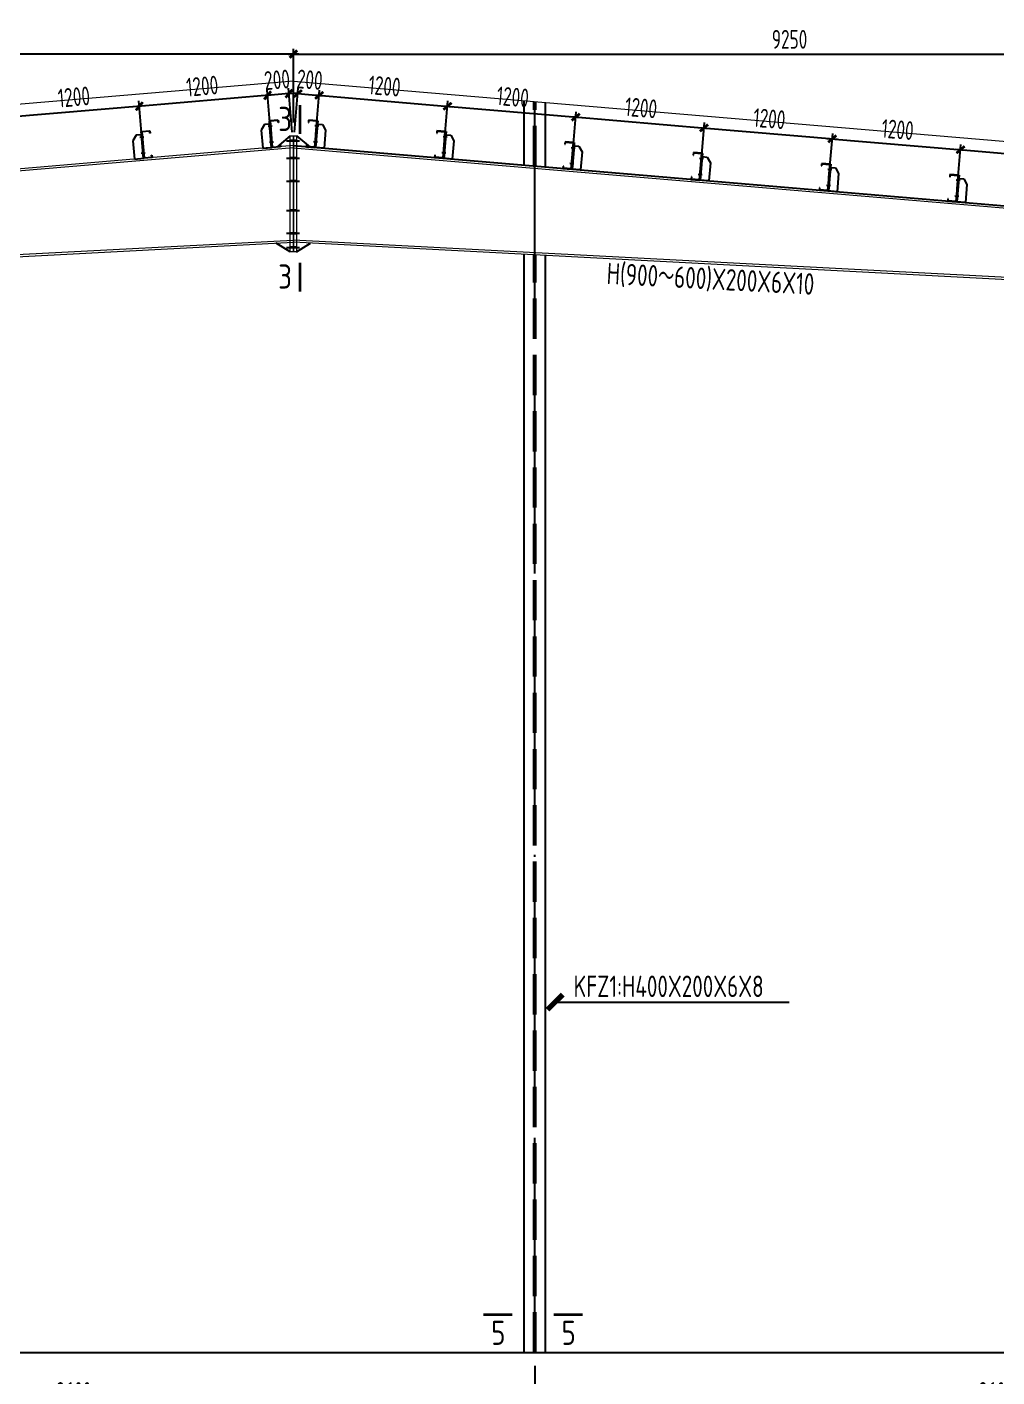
# Model space of a CAD drawing. Extents: x -3102990 to -851544, y -5293060 to -2540151.
# Drawn here: x -909717 to -891633, y -2659001 to -2633830 of the extents above; entities that cross this region are included whole.
import ezdxf

# ---------------------------------------------------------------- set-up
doc = ezdxf.new("R2010")
doc.units = 0
doc.header["$LTSCALE"] = 1000
doc.header["$PDMODE"] = 1
doc.linetypes.add('DASH', pattern=[0.35, 0.25, -0.1])
doc.linetypes.add('DOTE', pattern=[2.4200000000000004, 2, -0.2, 0.02, -0.2])
doc.layers.get('0').update_dxf_attribs({"linetype": 'CONTINUOUS'})
doc.layers.get('Defpoints').update_dxf_attribs({"linetype": 'CONTINUOUS'})
for name, color, linetype in [('10', 7, 'CONTINUOUS'), ('AXIS', 253, 'DOTE'), ('COLU', 7, 'CONTINUOUS'), ('DIM', 3, 'CONTINUOUS'), ('NUM', 7, 'CONTINUOUS'), ('REIN', 1, 'CONTINUOUS'), ('TEXT', 7, 'CONTINUOUS'), ('THIN', 7, 'CONTINUOUS'), ('檩托', 151, 'CONTINUOUS')]:
    doc.layers.add(name, color=color, linetype=linetype)
doc.styles.add('SJQYTEXTSTYLE', font='GBXWXT.shx', dxfattribs={"bigfont": 'GBHZFS.shx'})
doc.styles.add('TSSD_Dimension', font='tssdeng.shx', dxfattribs={"width": 0.7, "bigfont": 'Hztxt.shx'})
doc.styles.add('TSSD_Norm', font='Tssdeng.shx', dxfattribs={"width": 0.75, "bigfont": 'hztxt.shx'})
doc.styles.add('TSSD_Rein', font='Tssdeng.shx', dxfattribs={"width": 0.75, "bigfont": 'hztxt.shx'})
doc.dimstyles.new('SJQY_30_100', dxfattribs={"dimtxt": 350, "dimasz": 100, "dimexe": 250, "dimexo": 250, "dimgap": 100, "dimtad": 1, "dimdec": 0, "dimlfac": 0.3, "dimzin": 0, "dimdsep": 46, "dimtxsty": 'SJQYTEXTSTYLE', "dimblk": 'ARCHTICK', "dimcen": 0, "dimclrd": 256, "dimclre": 256, "dimclrt": 256, "dimadec": 0, "dimazin": 0, "dimtfac": 1, "dimtdec": 0, "dimtix": 1, "dimtmove": 2, "dimatfit": 1, "dimldrblk": 'ARCHTICK', "dimfxl": 1, "dimtvp": 1, "dimtolj": 1, "dimtzin": 0, "dimlwd": -1, "dimlwe": -1, "dimarcsym": 0})
doc.dimstyles.new('TSSD_50_100', dxfattribs={"dimtxt": 350, "dimasz": 100, "dimexe": 100, "dimexo": 250, "dimgap": 100, "dimtad": 1, "dimdec": 0, "dimlfac": 0.5, "dimzin": 0, "dimdsep": 46, "dimtxsty": 'TSSD_Dimension', "dimblk": 'ARCHTICK', "dimcen": 0, "dimdle": 100, "dimclrt": 7, "dimadec": 0, "dimazin": 0, "dimtfac": 1, "dimtdec": 0, "dimtix": 1, "dimtmove": 2, "dimatfit": 3, "dimfxl": 1, "dimtolj": 1, "dimtzin": 0, "dimarcsym": 0})

# ---------------------------------------------------------------- blocks, each defined once
blk = doc.blocks.new('_ArchTick')
at = {"color": 0, "const_width": 0.5}
blk.add_lwpolyline([(-0.7071067811866669, -0.7071067811866669), (0.7071067811866669, 0.7071067811866669)], dxfattribs=at)
blk = doc.blocks.new('*D535')
at = {"layer": 'Defpoints', "color": 0, "ltscale": 1.5}
for p in [(-934250.7292489333, -2658542.027571183), (-875250.7292489333, -2658542.027571181), (-875250.7292489333, -2660512.802868326)]:
    blk.add_point(p, dxfattribs=at)
at = {"layer": 'DIM', "color": 0, "lineweight": -2, "ltscale": 1.5}
for p, q in [((-934250.7292489333, -2658792.027571183), (-934250.7292489333, -2660612.802868326)), ((-875250.7292489333, -2658792.027571181), (-875250.7292489333, -2660612.802868326)), ((-934350.7292489333, -2660512.802868326), (-875150.7292489333, -2660512.802868326))]:
    blk.add_line(p, q, dxfattribs=at)
at = {"layer": 'DIM', "color": 0, "lineweight": -2, "ltscale": 1.5, "xscale": 100, "yscale": 100, "zscale": 100, "rotation": 180}
blk.add_blockref('_ArchTick', (-934250.7292489333, -2660512.802868326), dxfattribs=at)
at = {"layer": 'DIM', "color": 0, "lineweight": -2, "ltscale": 1.5, "xscale": 100, "yscale": 100, "zscale": 100}
blk.add_blockref('_ArchTick', (-875250.7292489333, -2660512.802868326), dxfattribs=at)
at = {"layer": 'DIM', "color": 7, "ltscale": 1.5, "insert": (-904750.7292489333, -2660237.802868326), "char_height": 350, "attachment_point": 5, "style": 'TSSD_Dimension'}
blk.add_mtext('\\A1;29500', dxfattribs=at)
blk = doc.blocks.new('A$C28752233')
at = {"layer": '檩托'}
for p, q in [((-151.4193893836346, 22.72065077070147), (-218.6906250243774, -78.09234981797636)), ((-59.53504422144033, 22.72065084520727), (-151.4193893836346, 22.72065077070147)), ((-59.53504426591098, 83.31289750477299), (-59.53504422144033, 22.72065084520727)), ((-46.05664426169824, 83.31289751455188), (-59.53504426591098, 83.31289750477299)), ((-59.53504422144033, 22.72065084520727), (-59.53504391090246, -416.6870925971307)), ((-46.05664426169824, 83.31289751455188), (111.1913557880325, 83.31289762351662)), ((-46.05664390651509, -416.6870925882831), (-46.05664426169824, 83.31289751455188)), ((-46.05664390651509, -416.6870925882831), (-46.05664426169824, 83.31289751455188)), ((-40.4406442559557, 77.69689751788974), (-40.44064390909625, -411.0710925851017)), ((105.5753557906719, 77.69689762126654), (-40.4406442559557, 77.69689751788974)), ((105.5753558196011, 38.38489762227982), (105.5753557906719, 77.69689762126654)), ((111.1913558212109, 38.38489762600511), (105.5753558196011, 38.38489762227982)), ((111.1913557880325, 83.31289762351662), (111.1913558212109, 38.38489762600511)), ((-218.6906250243774, -78.09234981797636), (-218.6906247877632, -416.6870927182026)), ((-86.64684145030333, -17.77510250872001), (-11.9897228529444, -17.77510245610029)), ((-218.6906247877632, -416.6870927182026), (-46.05664390651509, -416.6870925882831)), ((-86.64684124349151, -315.5990926218219), (-11.98972264642362, -315.5990925696678)), ((111.1913561429828, -416.6870924793184), (-46.05664390651509, -416.6870925882831)), ((-40.44064390909625, -411.0710925851017), (105.5753561372403, -411.0710924826562)), ((105.5753561082529, -371.7590924846008), (111.1913561098627, -371.7590924808756)), ((105.5753561372403, -411.0710924826562), (105.5753561082529, -371.7590924846008)), ((111.1913561098627, -371.7590924808756), (111.1913561429828, -416.6870924793184))]:
    blk.add_line(p, q, dxfattribs=at)
at = {"layer": '檩托', "const_width": 19.99999999938275, "elevation": 792.9999999755224}
blk.add_lwpolyline([(-59.53504419163801, -17.77510248916224), (-40.44064418581547, -17.77510247565806)], dxfattribs=at)
at = {"layer": '檩托', "const_width": 19.99999999938275}
blk.add_lwpolyline([(-59.5350439849426, -315.5990926031955), (-40.44064397941111, -315.5990925906226)], dxfattribs=at)
blk = doc.blocks.new('*D536')
at = {"layer": 'Defpoints', "color": 0, "ltscale": 1.5}
for p in [(-905231.5931208807, -2635104.75271199), (-905149.3005708922, -2636075.804801856), (-904750.7292489335, -2636042.027571182)]:
    blk.add_point(p, dxfattribs=at)
at = {"layer": 'DIM', "color": 0, "lineweight": -2, "ltscale": 1.5}
for p, q in [((-905170.4113400637, -2635826.697725632), (-905240.0374285493, -2635005.1098815)), ((-904833.021798922, -2635070.975481316), (-905231.5931208807, -2635104.75271199)), ((-904771.840018105, -2635792.920494958), (-904841.4661065906, -2634971.332650825)), ((-904833.021798922, -2635070.975481316), (-904733.3789684323, -2635062.531173647)), ((-905231.5931208807, -2635104.75271199), (-905331.2359513703, -2635113.197019659))]:
    blk.add_line(p, q, dxfattribs=at)
at = {"layer": 'DIM', "color": 0, "lineweight": -2, "ltscale": 1.5, "xscale": 100, "yscale": 100, "zscale": 100}
for p, rotation in [((-905231.5931208807, -2635104.75271199), 4.844000375071663), ((-904833.021798922, -2635070.975481316), 184.8440003750717)]:
    blk.add_blockref('_ArchTick', p, dxfattribs=dict(at, rotation=rotation))
at = {"layer": 'DIM', "color": 7, "ltscale": 1.5, "insert": (-905055.5293059901, -2634813.846312806), "char_height": 350, "attachment_point": 5, "rotation": 4.844000375071663, "style": 'TSSD_Dimension'}
blk.add_mtext('\\A1;200', dxfattribs=at)
blk = doc.blocks.new('*D537')
at = {"layer": 'Defpoints', "color": 0, "ltscale": 1.5}
for p in [(-907623.0210290826, -2635307.41609404), (-905149.3005708922, -2636075.804801856), (-907540.7284790932, -2636278.468183906)]:
    blk.add_point(p, dxfattribs=at)
at = {"layer": 'DIM', "color": 0, "lineweight": -2, "ltscale": 1.5}
for p, q in [((-905170.4113400639, -2635826.697725632), (-905240.0374285505, -2635005.109881498)), ((-905131.9502903922, -2635096.308404319), (-907722.6638595723, -2635315.860401709)), ((-907561.8392482649, -2636029.361107682), (-907631.4653367513, -2635207.773263551))]:
    blk.add_line(p, q, dxfattribs=at)
at = {"layer": 'DIM', "color": 0, "lineweight": -2, "ltscale": 1.5, "xscale": 100, "yscale": 100, "zscale": 100}
for p, rotation in [((-905231.5931208818, -2635104.752711988), 4.844000375129767), ((-907623.0210290826, -2635307.41609404), 184.8440003751297)]:
    blk.add_blockref('_ArchTick', p, dxfattribs=dict(at, rotation=rotation))
at = {"layer": 'DIM', "color": 7, "ltscale": 1.5, "insert": (-906450.5289210712, -2634932.066619167), "char_height": 350, "attachment_point": 5, "rotation": 4.844000375129727, "style": 'TSSD_Dimension'}
blk.add_mtext('\\A1;1200', dxfattribs=at)
blk = doc.blocks.new('*D538')
at = {"layer": 'Defpoints', "color": 0, "ltscale": 1.5}
for p in [(-910014.4489742004, -2635510.079479221), (-907540.7284790932, -2636278.468183906), (-909932.1564242111, -2636481.131569086)]:
    blk.add_point(p, dxfattribs=at)
at = {"layer": 'DIM', "color": 0, "lineweight": -2, "ltscale": 1.5}
for p, q in [((-907523.378198593, -2635298.971786371), (-910114.0918046901, -2635518.52378689)), ((-907561.8392482649, -2636029.361107682), (-907631.4653367514, -2635207.77326355)), ((-909953.2671933828, -2636232.024492862), (-910022.8932818691, -2635410.436648732))]:
    blk.add_line(p, q, dxfattribs=at)
at = {"layer": 'DIM', "color": 0, "lineweight": -2, "ltscale": 1.5, "xscale": 100, "yscale": 100, "zscale": 100}
for p, rotation in [((-907623.0210290827, -2635307.41609404), 4.844000375129767), ((-910014.4489742004, -2635510.079479221), 184.8440003751297)]:
    blk.add_blockref('_ArchTick', p, dxfattribs=dict(at, rotation=rotation))
at = {"layer": 'DIM', "color": 7, "ltscale": 1.5, "insert": (-908841.9568477303, -2635134.730002784), "char_height": 350, "attachment_point": 5, "rotation": 4.844000375129727, "style": 'TSSD_Dimension'}
blk.add_mtext('\\A1;1200', dxfattribs=at)
blk = doc.blocks.new('*D547')
at = {"layer": 'Defpoints', "color": 0, "ltscale": 1.5}
for p in [(-923250.7292489335, -2634334.965935388), (-923250.7292489335, -2635862.027571182), (-904750.7292489335, -2635862.027571182)]:
    blk.add_point(p, dxfattribs=at)
at = {"layer": 'DIM', "color": 0, "lineweight": -2, "ltscale": 1.5}
for p, q in [((-923250.7292489335, -2635612.027571182), (-923250.7292489335, -2634234.965935388)), ((-904750.7292489335, -2635612.027571182), (-904750.7292489335, -2634234.965935388)), ((-904650.7292489335, -2634334.965935388), (-923350.7292489335, -2634334.965935388))]:
    blk.add_line(p, q, dxfattribs=at)
at = {"layer": 'DIM', "color": 0, "lineweight": -2, "ltscale": 1.5, "xscale": 100, "yscale": 100, "zscale": 100, "rotation": 180}
blk.add_blockref('_ArchTick', (-923250.7292489335, -2634334.965935388), dxfattribs=at)
at = {"layer": 'DIM', "color": 0, "lineweight": -2, "ltscale": 1.5, "xscale": 100, "yscale": 100, "zscale": 100}
blk.add_blockref('_ArchTick', (-904750.7292489335, -2634334.965935388), dxfattribs=at)
at = {"layer": 'DIM', "color": 7, "ltscale": 1.5, "insert": (-914000.7292489335, -2634059.965935388), "char_height": 350, "attachment_point": 5, "style": 'TSSD_Dimension'}
blk.add_mtext('\\A1;9250', dxfattribs=at)
blk = doc.blocks.new('*D561')
at = {"layer": 'Defpoints', "color": 0, "ltscale": 1.5}
for p in [(-901878.4374687774, -2635307.416094041), (-904352.1579269748, -2636075.804801857), (-901960.7300187739, -2636278.468183907)]:
    blk.add_point(p, dxfattribs=at)
at = {"layer": 'DIM', "color": 0, "lineweight": -2, "ltscale": 1.5}
for p, q in [((-904331.0471578012, -2635826.697725633), (-904261.4210693073, -2635005.109881482)), ((-904369.5082074663, -2635096.308404302), (-901778.7946382879, -2635315.86040171)), ((-901939.6192496003, -2636029.361107683), (-901869.993161108, -2635207.773263552))]:
    blk.add_line(p, q, dxfattribs=at)
at = {"layer": 'DIM', "color": 0, "lineweight": -2, "ltscale": 1.5, "xscale": 100, "yscale": 100, "zscale": 100}
for p, rotation in [((-904269.8653769767, -2635104.752711971), 175.1559996244588), ((-901878.4374687774, -2635307.416094041), 355.1559996244588)]:
    blk.add_blockref('_ArchTick', p, dxfattribs=dict(at, rotation=rotation))
at = {"layer": 'DIM', "color": 7, "ltscale": 1.5, "insert": (-903050.9295767861, -2634932.06661916), "char_height": 350, "attachment_point": 5, "rotation": 355.1559996244588, "style": 'TSSD_Dimension'}
blk.add_mtext('\\A1;1200', dxfattribs=at)
blk = doc.blocks.new('*D562')
at = {"layer": 'Defpoints', "color": 0, "ltscale": 1.5}
for p in [(-899487.0095236595, -2635510.07947922), (-901960.7300187739, -2636278.468183907), (-899569.302073656, -2636481.131569086)]:
    blk.add_point(p, dxfattribs=at)
at = {"layer": 'DIM', "color": 0, "lineweight": -2, "ltscale": 1.5}
for p, q in [((-901978.0802992654, -2635298.971786352), (-899387.3666931698, -2635518.523786889)), ((-901939.6192496003, -2636029.361107683), (-901869.9931611062, -2635207.773263532)), ((-899548.1913044825, -2636232.024492862), (-899478.5652159902, -2635410.43664873))]:
    blk.add_line(p, q, dxfattribs=at)
at = {"layer": 'DIM', "color": 0, "lineweight": -2, "ltscale": 1.5, "xscale": 100, "yscale": 100, "zscale": 100}
for p, rotation in [((-901878.4374687758, -2635307.416094021), 175.1559996244588), ((-899487.0095236595, -2635510.07947922), 355.1559996244588)]:
    blk.add_blockref('_ArchTick', p, dxfattribs=dict(at, rotation=rotation))
at = {"layer": 'DIM', "color": 7, "ltscale": 1.5, "insert": (-900659.5016501267, -2635134.730002774), "char_height": 350, "attachment_point": 5, "rotation": 355.1559996244588, "style": 'TSSD_Dimension'}
blk.add_mtext('\\A1;1200', dxfattribs=at)
blk = doc.blocks.new('*D563')
at = {"layer": 'Defpoints', "color": 0, "ltscale": 1.5}
for p in [(-897095.5815814385, -2635712.742864154), (-899569.302073656, -2636481.131569086), (-897177.874131435, -2636683.79495402)]:
    blk.add_point(p, dxfattribs=at)
at = {"layer": 'DIM', "color": 0, "lineweight": -2, "ltscale": 1.5}
for p, q in [((-899586.6523541475, -2635501.635171531), (-896995.9387509489, -2635721.187171823)), ((-899548.1913044825, -2636232.024492862), (-899478.5652159886, -2635410.436648711)), ((-897156.7633622615, -2636434.687877796), (-897087.1372737691, -2635613.100033665))]:
    blk.add_line(p, q, dxfattribs=at)
at = {"layer": 'DIM', "color": 0, "lineweight": -2, "ltscale": 1.5, "xscale": 100, "yscale": 100, "zscale": 100}
for p, rotation in [((-899487.009523658, -2635510.079479201), 175.1559996244588), ((-897095.5815814385, -2635712.742864154), 355.1559996244588)]:
    blk.add_blockref('_ArchTick', p, dxfattribs=dict(at, rotation=rotation))
at = {"layer": 'DIM', "color": 7, "ltscale": 1.5, "insert": (-898268.0737064572, -2635337.393387831), "char_height": 350, "attachment_point": 5, "rotation": 355.1559996244588, "style": 'TSSD_Dimension'}
blk.add_mtext('\\A1;1200', dxfattribs=at)
blk = doc.blocks.new('*D564')
at = {"layer": 'Defpoints', "color": 0, "ltscale": 1.5}
for p in [(-894704.1536732371, -2635915.406246203), (-897177.8741314346, -2636683.79495402), (-894786.4462232337, -2636886.458336071)]:
    blk.add_point(p, dxfattribs=at)
at = {"layer": 'DIM', "color": 0, "lineweight": -2, "ltscale": 1.5}
for p, q in [((-897195.224411926, -2635704.298556463), (-894604.5108427474, -2635923.850553872)), ((-897156.7633622611, -2636434.687877796), (-897087.1372737669, -2635613.100033644)), ((-894765.3354540602, -2636637.351259847), (-894695.7093655677, -2635815.763415714))]:
    blk.add_line(p, q, dxfattribs=at)
at = {"layer": 'DIM', "color": 0, "lineweight": -2, "ltscale": 1.5, "xscale": 100, "yscale": 100, "zscale": 100}
for p, rotation in [((-897095.5815814363, -2635712.742864133), 175.1559996244588), ((-894704.1536732371, -2635915.406246203), 355.1559996244588)]:
    blk.add_blockref('_ArchTick', p, dxfattribs=dict(at, rotation=rotation))
at = {"layer": 'DIM', "color": 7, "ltscale": 1.5, "insert": (-895876.6457812459, -2635540.056771322), "char_height": 350, "attachment_point": 5, "rotation": 355.1559996244588, "style": 'TSSD_Dimension'}
blk.add_mtext('\\A1;1200', dxfattribs=at)
blk = doc.blocks.new('*D565')
at = {"layer": 'Defpoints', "color": 0, "ltscale": 1.5}
for p in [(-892312.7257281193, -2636118.069631383), (-894786.4462232337, -2636886.458336071), (-892395.0182781158, -2637089.12172125)]:
    blk.add_point(p, dxfattribs=at)
at = {"layer": 'DIM', "color": 0, "lineweight": -2, "ltscale": 1.5}
for p, q in [((-894765.3354540602, -2636637.351259847), (-894695.709365566, -2635815.763415695)), ((-894803.7965037252, -2635906.961938515), (-892213.0828976296, -2636126.513939053)), ((-892373.9075089422, -2636840.014645025), (-892304.2814204497, -2636018.426800894))]:
    blk.add_line(p, q, dxfattribs=at)
at = {"layer": 'DIM', "color": 0, "lineweight": -2, "ltscale": 1.5, "xscale": 100, "yscale": 100, "zscale": 100}
for p, rotation in [((-894704.1536732356, -2635915.406246185), 175.1559996244588), ((-892312.7257281193, -2636118.069631383), 355.1559996244588)]:
    blk.add_blockref('_ArchTick', p, dxfattribs=dict(at, rotation=rotation))
at = {"layer": 'DIM', "color": 7, "ltscale": 1.5, "insert": (-893485.2178545864, -2635742.720154937), "char_height": 350, "attachment_point": 5, "rotation": 355.1559996244588, "style": 'TSSD_Dimension'}
blk.add_mtext('\\A1;1200', dxfattribs=at)
blk = doc.blocks.new('*D566')
at = {"layer": 'Defpoints', "color": 0, "ltscale": 1.5}
for p in [(-889921.2977858981, -2636320.733016316), (-892395.0182781158, -2637089.12172125), (-890003.5903358947, -2637291.785106184)]:
    blk.add_point(p, dxfattribs=at)
at = {"layer": 'DIM', "color": 0, "lineweight": -2, "ltscale": 1.5}
for p, q in [((-892373.9075089422, -2636840.014645025), (-892304.2814204481, -2636018.426800873)), ((-892412.3685586072, -2636109.625323693), (-889821.6549554084, -2636329.177323985)), ((-889982.4795667211, -2637042.67802996), (-889912.8534782287, -2636221.090185827))]:
    blk.add_line(p, q, dxfattribs=at)
at = {"layer": 'DIM', "color": 0, "lineweight": -2, "ltscale": 1.5, "xscale": 100, "yscale": 100, "zscale": 100}
for p, rotation in [((-892312.7257281175, -2636118.069631363), 175.1559996244588), ((-889921.2977858981, -2636320.733016316), 355.1559996244588)]:
    blk.add_blockref('_ArchTick', p, dxfattribs=dict(at, rotation=rotation))
at = {"layer": 'DIM', "color": 7, "ltscale": 1.5, "insert": (-891093.7899109169, -2635945.383539993), "char_height": 350, "attachment_point": 5, "rotation": 355.1559996244588, "style": 'TSSD_Dimension'}
blk.add_mtext('\\A1;1200', dxfattribs=at)
blk = doc.blocks.new('*D571')
at = {"layer": 'Defpoints', "color": 0, "ltscale": 1.5}
for p in [(-886250.7292489335, -2634334.965935388), (-904750.7292489335, -2635862.027571182), (-886250.7292489335, -2635862.027571182)]:
    blk.add_point(p, dxfattribs=at)
at = {"layer": 'DIM', "color": 0, "lineweight": -2, "ltscale": 1.5}
for p, q in [((-904750.7292489335, -2635612.027571182), (-904750.7292489335, -2634234.965935388)), ((-886250.7292489335, -2635612.027571182), (-886250.7292489335, -2634234.965935388)), ((-904850.7292489335, -2634334.965935388), (-886150.7292489335, -2634334.965935388))]:
    blk.add_line(p, q, dxfattribs=at)
at = {"layer": 'DIM', "color": 0, "lineweight": -2, "ltscale": 1.5, "xscale": 100, "yscale": 100, "zscale": 100, "rotation": 180}
blk.add_blockref('_ArchTick', (-904750.7292489335, -2634334.965935388), dxfattribs=at)
at = {"layer": 'DIM', "color": 0, "lineweight": -2, "ltscale": 1.5, "xscale": 100, "yscale": 100, "zscale": 100}
blk.add_blockref('_ArchTick', (-886250.7292489335, -2634334.965935388), dxfattribs=at)
at = {"layer": 'DIM', "color": 7, "ltscale": 1.5, "insert": (-895500.7292489335, -2634059.965935388), "char_height": 350, "attachment_point": 5, "style": 'TSSD_Dimension'}
blk.add_mtext('\\A1;9250', dxfattribs=at)
blk = doc.blocks.new('*D583')
at = {"layer": 'Defpoints', "color": 0, "ltscale": 1.5}
for p in [(-904269.8653769861, -2635104.752711987), (-904750.7292489335, -2636042.027571181), (-904352.1579269749, -2636075.804801856)]:
    blk.add_point(p, dxfattribs=at)
at = {"layer": 'DIM', "color": 0, "lineweight": -2, "ltscale": 1.5}
for p, q in [((-904668.4366989448, -2635070.975481313), (-904768.0795294344, -2635062.531173644)), ((-904729.618479762, -2635792.920494957), (-904659.9923912762, -2634971.332650823)), ((-904668.4366989448, -2635070.975481313), (-904269.8653769861, -2635104.752711987)), ((-904331.0471578034, -2635826.697725632), (-904261.4210693175, -2635005.109881497)), ((-904269.8653769861, -2635104.752711987), (-904170.2225464964, -2635113.197019656))]:
    blk.add_line(p, q, dxfattribs=at)
at = {"layer": 'DIM', "color": 0, "lineweight": -2, "ltscale": 1.5, "xscale": 100, "yscale": 100, "zscale": 100}
for p, rotation in [((-904668.4366989448, -2635070.975481313), 355.1559996249284), ((-904269.8653769861, -2635104.752711987), 175.1559996249283)]:
    blk.add_blockref('_ArchTick', p, dxfattribs=dict(at, rotation=rotation))
at = {"layer": 'DIM', "color": 7, "ltscale": 1.5, "insert": (-904445.9291918768, -2634813.846312803), "char_height": 350, "attachment_point": 5, "rotation": 355.1559996249283, "style": 'TSSD_Dimension'}
blk.add_mtext('\\A1;200', dxfattribs=at)
blk = doc.blocks.new('*D649')
at = {"layer": 'Defpoints', "color": 0, "ltscale": 1.5}
for p in [(-917450.7283243409, -2658542.027571182), (-900250.72924893, -2658542.027571182), (-900250.72924893, -2659546.118651875)]:
    blk.add_point(p, dxfattribs=at)
at = {"layer": 'DIM', "color": 0, "lineweight": -2, "ltscale": 1.5}
for p, q in [((-917450.7283243409, -2658792.027571182), (-917450.7283243409, -2659646.118651875)), ((-900250.72924893, -2658792.027571182), (-900250.72924893, -2659646.118651875)), ((-917550.7283243409, -2659546.118651875), (-900150.72924893, -2659546.118651875))]:
    blk.add_line(p, q, dxfattribs=at)
at = {"layer": 'DIM', "color": 0, "lineweight": -2, "ltscale": 1.5, "xscale": 100, "yscale": 100, "zscale": 100, "rotation": 180}
blk.add_blockref('_ArchTick', (-917450.7283243409, -2659546.118651875), dxfattribs=at)
at = {"layer": 'DIM', "color": 0, "lineweight": -2, "ltscale": 1.5, "xscale": 100, "yscale": 100, "zscale": 100}
blk.add_blockref('_ArchTick', (-900250.72924893, -2659546.118651875), dxfattribs=at)
at = {"layer": 'DIM', "color": 7, "ltscale": 1.5, "insert": (-908850.7287866354, -2659271.118651875), "char_height": 350, "attachment_point": 5, "style": 'TSSD_Dimension'}
blk.add_mtext('\\A1;8600', dxfattribs=at)
blk = doc.blocks.new('*D651')
at = {"layer": 'Defpoints', "color": 0, "ltscale": 1.5}
for p in [(-900250.72924893, -2658542.027571182), (-883050.729248934, -2658542.027571182), (-900250.72924893, -2659546.118651875)]:
    blk.add_point(p, dxfattribs=at)
at = {"layer": 'DIM', "color": 0, "lineweight": -2, "ltscale": 1.5}
for p, q in [((-900250.72924893, -2658792.027571182), (-900250.72924893, -2659646.118651875)), ((-883050.729248934, -2658792.027571182), (-883050.729248934, -2659646.118651875)), ((-882950.729248934, -2659546.118651875), (-900350.72924893, -2659546.118651875))]:
    blk.add_line(p, q, dxfattribs=at)
at = {"layer": 'DIM', "color": 0, "lineweight": -2, "ltscale": 1.5, "xscale": 100, "yscale": 100, "zscale": 100, "rotation": 180}
blk.add_blockref('_ArchTick', (-900250.72924893, -2659546.118651875), dxfattribs=at)
at = {"layer": 'DIM', "color": 0, "lineweight": -2, "ltscale": 1.5, "xscale": 100, "yscale": 100, "zscale": 100}
blk.add_blockref('_ArchTick', (-883050.729248934, -2659546.118651875), dxfattribs=at)
at = {"layer": 'DIM', "color": 7, "ltscale": 1.5, "insert": (-891650.729248932, -2659271.118651875), "char_height": 350, "attachment_point": 5, "style": 'TSSD_Dimension'}
blk.add_mtext('\\A1;8600', dxfattribs=at)

msp = doc.modelspace()

# ---------------------------------------------------------------- linework, layer by layer
at = {"ltscale": 1.5}
msp.add_line((-904750.7292489335, -2636042.027571182), (-875250.7292489335, -2638542.027571182), dxfattribs=at)
at = {"layer": '10', "color": 6, "const_width": 50}
for points in [[(-904630.2372186733, -2635286.484864645), (-904630.2372186733, -2635826.484864645)], [(-904630.2372186733, -2638224.611649236), (-904630.2372186733, -2638764.611649236)]]:
    msp.add_lwpolyline(points, dxfattribs=at)
at = {"layer": '10', "color": 6, "const_width": 50, "elevation": -972.1999999999927}
for points in [[(-901207.1894147752, -2657839.982247347), (-900667.1894147752, -2657839.982247347)], [(-899895.4658360214, -2657839.982247347), (-899355.4658360214, -2657839.982247347)]]:
    msp.add_lwpolyline(points, dxfattribs=at)
at = {"layer": 'AXIS', "ltscale": 2}
msp.add_line((-900250.72924893, -2658542.027571182), (-900250.72924893, -2635221.688588131), dxfattribs=at)
at = {"layer": 'COLU', "color": 4, "lineweight": 5}
for p, q in [((-904750.7292489335, -2634840.248502216), (-934270.7363994869, -2637341.944023449)), ((-904750.7292489335, -2634840.332655927, 1.999999999825377), (-875230.7292489342, -2637342.027571181, 1.999999999825377)), ((-904750.7292489335, -2636042.027571182), (-934250.7292489335, -2638542.027571182)), ((-904747.351525866, -2636081.884703378), (-934247.351525866, -2638581.884703378)), ((-904754.106972001, -2636081.884703378), (-875254.106972001, -2638581.884703378)), ((-904750.7292489335, -2636042.027571182), (-875250.7292489335, -2638542.027571182)), ((-923151.2212060099, -2638768.84166199), (-904752.8281868086, -2637802.082678394)), ((-923149.1222681347, -2638808.786554777), (-904750.7292489335, -2637842.027571182)), ((-886352.3362297323, -2638808.786554777), (-904750.7292489335, -2637842.027571182)), ((-886350.2372918571, -2638768.84166199), (-904748.6303110584, -2637802.082678394))]:
    msp.add_line(p, q, dxfattribs=at)
at = {"layer": 'COLU', "color": 4, "ltscale": 1.5}
for p, q in [((-900450.7292489299, -2636406.434350843), (-900450.72924893, -2635204.739435588)), ((-900050.7292489301, -2636440.332655928), (-900050.7292489299, -2635238.637740673)), ((-904810.7292489335, -2635862.027571182), (-905061.7212769955, -2636068.382827797)), ((-904878.7071274412, -2635952.027571182), (-904637.6726986021, -2635952.027571182)), ((-904690.7292489335, -2635862.027571182), (-904439.7372208715, -2636068.382827797)), ((-904878.7071274412, -2636275.270577768), (-904637.6726986021, -2636275.270577768)), ((-904878.7071274412, -2636702.868890527), (-904637.6726986021, -2636702.868890527)), ((-904878.7071274412, -2637248.860174404), (-904637.6726986021, -2637248.860174404)), ((-904878.7071274412, -2637677.249876222), (-904637.6726986021, -2637677.249876222)), ((-904810.7292489335, -2638022.027571182), (-905072.0762615448, -2637858.913019327)), ((-904878.7071274412, -2637938.387823443), (-904637.6726986021, -2637938.387823443)), ((-904690.7292489335, -2638022.027571182), (-904429.3822363222, -2637858.913019327)), ((-900450.72924893, -2658542.027571182), (-900450.72924893, -2638067.974675645)), ((-900050.72924893, -2658542.027571182), (-900050.7292489299, -2638088.993010944))]:
    msp.add_line(p, q, dxfattribs=at)
at = {"layer": 'COLU', "color": 4, "linetype": 'DASH', "ltscale": 3}
for p, q in [((-900270.7292489302, -2636421.688588132), (-900270.7292489302, -2635219.993672877)), ((-900230.7292489301, -2636425.07841864), (-900230.7292489304, -2635223.383503385)), ((-900270.72924893, -2658542.027571182), (-900270.7292489304, -2638077.43292653)), ((-900230.72924893, -2658542.027571182), (-900230.7292489304, -2638079.534760059))]:
    msp.add_line(p, q, dxfattribs=at)
at = {"layer": 'COLU', "color": 4, "lineweight": 5}
for points in [[(-904810.7292489335, -2635862.027571182), (-904750.7292489335, -2635862.027571182), (-904750.7292489335, -2638022.027571182), (-904810.7292489335, -2638022.027571182)], [(-904750.7292489335, -2635862.027571182), (-904690.7292489335, -2635862.027571182), (-904690.7292489335, -2638022.027571182), (-904750.7292489335, -2638022.027571182)]]:
    msp.add_lwpolyline(points, close=True, dxfattribs=at)
at = {"layer": 'NUM'}
msp.add_line((-936832.1419605082, -2658542.027571182), (-873686.055058483, -2658542.027571182), dxfattribs=at)
at = {"layer": 'REIN', "color": 4, "const_width": 50}
for points in [[(-904810.7292489335, -2635952.027571182), (-904690.7292489335, -2635952.027571182)], [(-904810.7292489335, -2636275.270577768), (-904690.7292489335, -2636275.270577768)], [(-904810.7292489335, -2636702.868890527), (-904690.7292489335, -2636702.868890527)], [(-904810.7292489335, -2637248.860174404), (-904690.7292489335, -2637248.860174404)], [(-904810.7292489335, -2637677.249876222), (-904690.7292489335, -2637677.249876222)], [(-904810.7292489335, -2637938.387823443), (-904690.7292489335, -2637938.387823443)]]:
    msp.add_lwpolyline(points, dxfattribs=at)

# ---------------------------------------------------------------- block references
at = {"layer": 'COLU', "ltscale": 1.5, "rotation": 4.841598288249013}
for p in [(-905138.5772082619, -2635656.717273924), (-907530.0051164629, -2635859.380655974)]:
    msp.add_blockref('A$C28752233', p, dxfattribs=at)
at = {"layer": 'COLU', "ltscale": 1.5, "xscale": -1, "rotation": 355.1584017119559}
for p in [(-904362.881289605, -2635656.717273924), (-901971.453381404, -2635859.380655974), (-899580.0254471279, -2636062.044040235), (-897188.5975178988, -2636264.707424068), (-894797.1695861465, -2636467.370808114), (-892405.7416518703, -2636670.034192375)]:
    msp.add_blockref('A$C28752233', p, dxfattribs=at)

# ---------------------------------------------------------------- texts
at = {"layer": '10', "color": 6, "style": 'TSSD_Rein', "width": 0.85}
for s, p in [('3', (-905033.6235728723, -2635769.676106386)), ('3', (-905033.6235728723, -2638707.802890977)), ('5', (-901063.0908184238, -2658401.536984121, -972.1999999999927)), ('5', (-899751.3672396699, -2658401.536984121, -972.1999999999927))]:
    msp.add_text(s, height=450, dxfattribs=at).set_placement(p)
at = {"layer": 'TEXT', "ltscale": 1.5, "style": 'TSSD_Norm', "width": 0.75}
msp.add_text('H(900～600)X200X6X10', height=400, rotation=356.9999999995877, dxfattribs=at).set_placement((-898917.1953162509, -2638622.939861282))
msp.add_text('KFZ1:H400X200X6X8', height=400, dxfattribs=at).set_placement((-899527.5332039038, -2651916.660459754))

# ---------------------------------------------------------------- dimensions: what is measured, and where the dimension line sits
at = {"layer": 'DIM', "ltscale": 1.5}
for base, p1, p2, picture, middle in [((-923250.7292489335, -2634334.965935388), (-904750.7292489335, -2635862.027571182), (-923250.7292489335, -2635862.027571182), '*D547', (-914000.7292489335, -2634059.965935388)), ((-875250.7292489333, -2660512.802868326), (-934250.7292489333, -2658542.027571183), (-875250.7292489333, -2658542.027571181), '*D535', (-904750.7292489333, -2660237.802868326)), ((-900250.72924893, -2659546.118651875), (-917450.7283243409, -2658542.027571182), (-900250.72924893, -2658542.027571182), '*D649', (-908850.7287866354, -2659271.118651875))]:
    dim = msp.add_linear_dim(base=base, p1=p1, p2=p2, dimstyle='TSSD_50_100', dxfattribs=at)
    dim.commit()
    dim.dimension.update_dxf_attribs({"geometry": picture, "text_midpoint": middle})
for base, p1, p2, angle, picture, middle in [((-886250.7292489335, -2634334.965935388), (-904750.7292489335, -2635862.027571182), (-886250.7292489335, -2635862.027571182), 180, '*D571', (-895500.7292489335, -2634059.965935388)), ((-907623.0210290826, -2635307.41609404), (-905149.3005708922, -2636075.804801856), (-907540.7284790932, -2636278.468183907), 4.844000375129722, '*D537', (-906450.5289210712, -2634932.066619167)), ((-901878.4374687774, -2635307.416094041), (-904352.1579269748, -2636075.804801856), (-901960.7300187738, -2636278.468183907), 175.1559996244588, '*D561', (-903050.9295767861, -2634932.06661916)), ((-910014.4489742004, -2635510.079479221), (-907540.7284790932, -2636278.468183907), (-909932.1564242111, -2636481.131569086), 4.844000375129722, '*D538', (-908841.9568477303, -2635134.730002784)), ((-899487.0095236595, -2635510.07947922), (-901960.7300187738, -2636278.468183907), (-899569.3020736559, -2636481.131569086), 175.1559996244588, '*D562', (-900659.5016501267, -2635134.730002774)), ((-897095.5815814385, -2635712.742864154), (-899569.3020736559, -2636481.131569086), (-897177.8741314348, -2636683.79495402), 175.1559996244588, '*D563', (-898268.0737064572, -2635337.393387831)), ((-894704.1536732371, -2635915.406246203), (-897177.8741314346, -2636683.79495402), (-894786.4462232336, -2636886.458336071), 175.1559996244588, '*D564', (-895876.6457812459, -2635540.056771322)), ((-892312.7257281193, -2636118.069631383), (-894786.4462232336, -2636886.458336071), (-892395.0182781157, -2637089.12172125), 175.1559996244588, '*D565', (-893485.2178545864, -2635742.720154937)), ((-889921.2977858981, -2636320.733016316), (-892395.0182781157, -2637089.12172125), (-890003.5903358946, -2637291.785106183), 175.1559996244588, '*D566', (-891093.7899109169, -2635945.383539993)), ((-900250.72924893, -2659546.118651875), (-883050.729248934, -2658542.027571182), (-900250.72924893, -2658542.027571182), 180, '*D651', (-891650.729248932, -2659271.118651875))]:
    dim = msp.add_linear_dim(base=base, p1=p1, p2=p2, angle=angle, dimstyle='TSSD_50_100', dxfattribs=at)
    dim.commit()
    dim.dimension.update_dxf_attribs({"geometry": picture, "text_midpoint": middle})
for p2, distance, picture, middle in [((-905149.3005708922, -2636075.804801856), -974.53282398143, '*D536', (-905055.5293059901, -2634813.846312806)), ((-904352.1579269748, -2636075.804801856), 974.5328239842337, '*D583', (-904445.9291918768, -2634813.846312803))]:
    dim = msp.add_aligned_dim(p1=(-904750.7292489335, -2636042.027571182), p2=p2, distance=distance, dimstyle='TSSD_50_100', dxfattribs=at)
    dim.commit()
    dim.dimension.update_dxf_attribs({"geometry": picture, "text_midpoint": middle})

# ---------------------------------------------------------------- leaders
at = {"layer": 'THIN', "lineweight": 5}
msp.add_leader([(-899871.151387267, -2652010.386351671), (-895505.5246806082, -2652010.386351671)], dimstyle='SJQY_30_100', override={"dimasz": 200}, dxfattribs=at)

doc.saveas('drawing.dxf')
